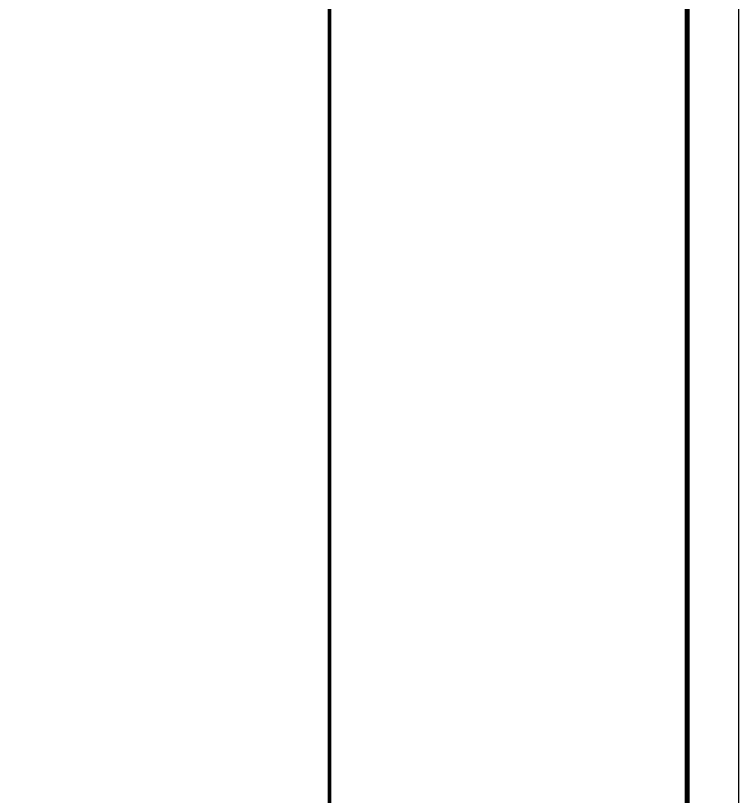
# Model space of a CAD drawing. Extents: x 27938 to 1507990, y 110129 to 923079.
# Drawn here: x 490962 to 505097, y 424843 to 440114 of the extents above; entities that cross this region are included whole.
import ezdxf

# ---------------------------------------------------------------- set-up
doc = ezdxf.new("R2010")
doc.units = 0
doc.header["$LTSCALE"] = 1000
doc.header["$MEASUREMENT"] = 0
doc.layers.add('yichutu', color=7, linetype='Continuous', true_color=0xffffff, plot=False)
doc.layers.add('图框', color=140, linetype='Continuous')

# ---------------------------------------------------------------- blocks, each defined once
blk = doc.blocks.new('TK')
at = {"layer": '图框'}
blk.add_lwpolyline([(465375.0184975343, 548713.6539831527), (549475.0184975343, 548713.6539831527), (549475.0184975343, 489313.6539831528), (465375.0184975343, 489313.6539831528)], close=True, dxfattribs=at)
blk.add_lwpolyline([(465375.0184975343, 548713.6539831527), (549475.0184975343, 548713.6539831527), (549475.0184975343, 489313.6539831528), (465375.0184975343, 489313.6539831528)], close=True, dxfattribs=at)
at = {"layer": '图框', "const_width": 100}
blk.add_lwpolyline([(548475.0184975343, 490313.6539831528), (548475.0184975343, 547713.6539831527), (467875.0184975343, 547713.6539831527), (467875.0184975343, 490313.6539831528)], close=True, dxfattribs=at)
at = {"layer": '图框', "const_width": 70}
blk.add_lwpolyline([(541479.9502790922, 490313.6539831528), (541479.9502790926, 547713.6539831536)], dxfattribs=at)
blk = doc.blocks.new('yct-841-594-84100-59399.9999999999-100-1000.0')
at = {"layer": 'yichutu', "color": 7, "true_color": 0xffffff}
blk.add_lwpolyline([(0, 0), (0, 59399.99999999994), (84100, 59399.99999999994), (84100, 0)], close=True, dxfattribs=at)

msp = doc.modelspace()

# ---------------------------------------------------------------- block references
msp.add_blockref('TK', (-44377.60549753427, -79056.68214445829))
at = {"layer": 'yichutu'}
msp.add_blockref('yct-841-594-84100-59399.9999999999-100-1000.0', (420997.4130000001, 410256.9718386945), dxfattribs=at)

doc.saveas('drawing.dxf')
